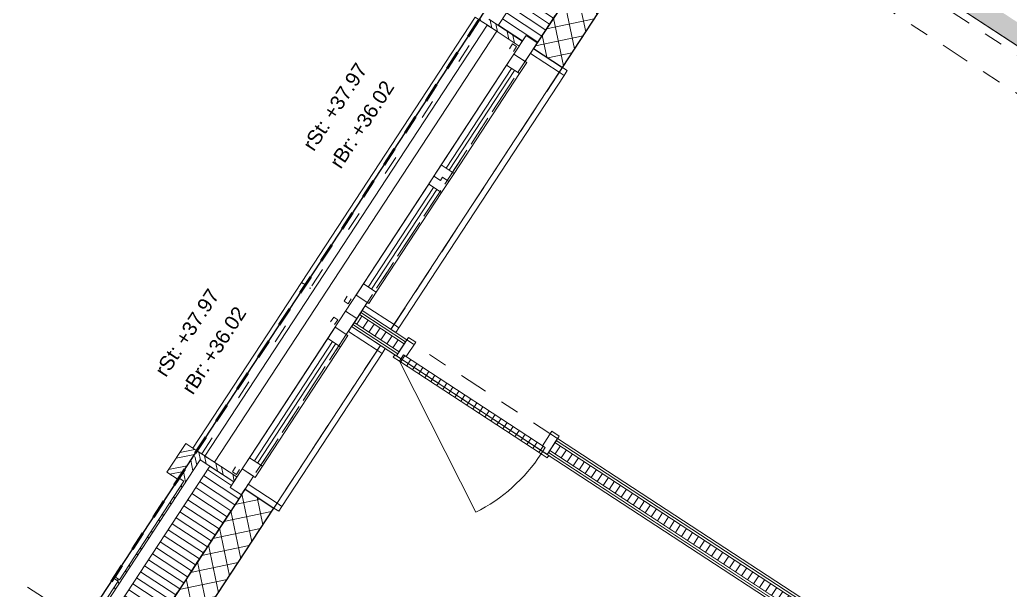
# Model space of a CAD drawing. Header units: metres. Extents: x 2696278.3 to 2696314, y 1245153.2 to 1245192.4.
# Drawn here: x 2696287.62 to 2696292.79, y 1245176 to 1245178.97 of the extents above; entities that cross this region are included whole.
import ezdxf

# ---------------------------------------------------------------- set-up
doc = ezdxf.new("R2010")
doc.units = ezdxf.units.M
doc.set_wipeout_variables(frame=1)
for name, pattern in [('000_hbf_Punkt 0.5mm', [0.25, 0, -0.25]), ('000_hbf_Strich 2_1mm', [0.15, 0.1, -0.05]), ('000_hbf_Strich 3_1mm Kanten', [0.2, 0.15, -0.05]), ('000_hbf_Strichpunkt 3_1_1mm Achsen', [0.25, 0.15, -0.05, 0, -0.05]), ('Strich 1 für MST 1_200', [0.15, 0.1, -0.05]), ('Strichpunkt 3_1_1mm Achsen', [5, 3, -1, 0, -1]), ('Strichpunkt für MST 1_20', [0.25, 0.15, -0.05, 0, -0.05]), ('Wipeout_Contour', [10000, 0, -10000])]:
    doc.linetypes.add(name, pattern=pattern)
for name, color, linetype in [('010 Fenster', 7, 'Continuous'), ('010 Türen', 7, 'Continuous'), ('0_C21_Aussenwandkonstruktion.3D', 7, 'Continuous'), ('0_C21_Aussenwandkonstruktion.3D Bauteilschraffuren', 7, 'Continuous'), ('0_C21_Aussenwandkonstruktion.3D Schichttrennlinien', 7, 'Continuous'), ('0_C22_Innenwandkonstruktion.3D', 7, 'Continuous'), ('0_C22_Innenwandkonstruktion.3D Bauteilschraffuren', 7, 'Continuous'), ('0_C22_Innenwandkonstruktion.3D Schichttrennlinien', 7, 'Continuous'), ('0_E23_Fassadenbekleidung.3D', 7, 'Continuous'), ('0_E23_Fassadenbekleidung.3D Bauteilschraffuren', 7, 'Continuous'), ('0_E26_Absturzsicherung.3D', 7, 'Continuous'), ('0_E33_Sonnenschutz.3D', 7, 'Continuous'), ('0_G20_Bodenbelag.3D', 7, 'Continuous'), ('1_D01_Sichtbar_1_50.V', 7, 'Continuous'), ('1_M01_Achsen.V', 7, 'Continuous'), ('1_R01_Raumstempel.V Kontur', 7, 'Continuous'), ('1_U04_Referenz-Bauperimeter.V', 7, 'Continuous')]:
    doc.layers.add(name, color=color, linetype=linetype)
doc.styles.add('ERSTELLTER_STIL_2', font='arial.ttf')
pattern_1 = [(326.8, (2696295.289407, 1245171.756836), (0.02053362, 0.03137866), [])]
pattern_2 = [(281.8, (2696295.28941, 1245171.756836), (0.07341505, 0.0153372), []), (11.8, (2696295.28941, 1245171.756836), (-0.0153372, 0.07341505), [])]
pattern_3 = [(101.8, (2696295.28941, 1245171.756836), (0.07341505, 0.0153372), []), (101.8, (2696295.264935, 1245171.75172), (0.07341505, 0.0153372), [])]
pattern_4 = [(56.8, (2696295.289407, 1245171.756836), (-0.03137866, 0.02053362), [])]

msp = doc.modelspace()

# ---------------------------------------------------------------- hatches: boundary and pattern name
at = {"layer": '0_C21_Aussenwandkonstruktion.3D Bauteilschraffuren', "linetype": 'Continuous', "lineweight": 0, "true_color": 0xffffff}
msp.add_hatch(color=7, dxfattribs=at).paths.add_polyline_path([(2696292.081, 1245179.3294), (2696292.9162, 1245178.7829), (2696292.9723, 1245178.8687), (2696292.1371, 1245179.4151)])

# ---------------------------------------------------------------- linework, layer by layer
at = {"layer": '010 Fenster', "color": 7, "linetype": 'Continuous', "lineweight": 13}
for p, q in [((2696289.3892, 1245177.5533), (2696290.1914, 1245178.7792)), ((2696290.164, 1245178.7374), (2696290.2023, 1245178.796)), ((2696290.2023, 1245178.796), (2696290.1914, 1245178.7792)), ((2696290.2609, 1245178.7576), (2696290.2023, 1245178.796)), ((2696290.2023, 1245178.796), (2696290.2693, 1245178.7522)), ((2696289.8231, 1245178.2165), (2696290.164, 1245178.7374)), ((2696290.2309, 1245178.6936), (2696290.164, 1245178.7374)), ((2696290.2693, 1245178.7522), (2696290.2309, 1245178.6936)), ((2696290.464, 1245178.6845), (2696289.6016, 1245177.3666)), ((2696289.8482, 1245178.2001), (2696290.1891, 1245178.721)), ((2696290.2058, 1245178.71), (2696289.865, 1245178.1891)), ((2696290.2309, 1245178.6936), (2696289.8901, 1245178.1727)), ((2696289.7848, 1245178.1579), (2696289.8231, 1245178.2165)), ((2696289.8231, 1245178.2165), (2696289.8901, 1245178.1727)), ((2696289.8901, 1245178.1727), (2696289.8627, 1245178.1308)), ((2696289.4165, 1245177.5952), (2696289.7574, 1245178.1161)), ((2696289.7574, 1245178.1161), (2696289.7848, 1245178.1579)), ((2696289.8243, 1245178.0723), (2696289.7574, 1245178.1161)), ((2696289.8183, 1245178.136), (2696289.7848, 1245178.1579)), ((2696289.7848, 1245178.1579), (2696289.8183, 1245178.136)), ((2696289.8292, 1245178.1527), (2696289.8183, 1245178.136)), ((2696289.8183, 1245178.136), (2696289.8292, 1245178.1527)), ((2696289.8627, 1245178.1308), (2696289.8243, 1245178.0723)), ((2696289.8627, 1245178.1308), (2696289.8292, 1245178.1527)), ((2696289.8292, 1245178.1527), (2696289.8627, 1245178.1308)), ((2696289.4416, 1245177.5788), (2696289.7825, 1245178.0996)), ((2696289.7992, 1245178.0887), (2696289.4584, 1245177.5678)), ((2696289.8243, 1245178.0723), (2696289.4835, 1245177.5514)), ((2696289.0933, 1245177.6035), (2696289.1143, 1245177.5898)), ((2696289.1143, 1245177.5899), (2696289.0934, 1245177.6036)), ((2696289.3782, 1245177.5366), (2696289.4165, 1245177.5952)), ((2696289.4165, 1245177.5952), (2696289.4835, 1245177.5514)), ((2696289.3892, 1245177.5533), (2696289.3782, 1245177.5366)), ((2696289.4835, 1245177.5514), (2696289.4452, 1245177.4928)), ((2696289.3782, 1245177.5366), (2696289.4368, 1245177.4983)), ((2696289.4452, 1245177.4928), (2696289.3782, 1245177.5366)), ((2696289.2578, 1245177.3526), (2696289.3235, 1245177.453)), ((2696289.2304, 1245177.3108), (2696289.2688, 1245177.3694)), ((2696289.2688, 1245177.3694), (2696289.2578, 1245177.3526)), ((2696289.3273, 1245177.331), (2696289.2688, 1245177.3694)), ((2696288.8225, 1245176.6874), (2696289.2304, 1245177.3108)), ((2696288.8476, 1245176.671), (2696289.2555, 1245177.2944)), ((2696289.2723, 1245177.2834), (2696288.8643, 1245176.66)), ((2696289.2974, 1245177.267), (2696289.2304, 1245177.3108)), ((2696289.2974, 1245177.267), (2696288.8894, 1245176.6436)), ((2696289.5139, 1245177.2326), (2696288.9911, 1245176.4337)), ((2696288.8225, 1245176.6874), (2696288.8894, 1245176.6436)), ((2696288.8894, 1245176.6436), (2696288.8511, 1245176.585))]:
    msp.add_line(p, q, dxfattribs=at)
at = {"layer": '010 Türen', "color": 7, "linetype": 'Continuous', "lineweight": 13}
for q in [(2696290.3439, 1245176.7076), (2696290.0028, 1245176.4026)]:
    msp.add_line((2696289.6042, 1245177.1916), q, dxfattribs=at)
msp.add_arc((2696289.6042, 1245177.1916), 0.884, 296.8, 326.8, dxfattribs=at)
at = {"layer": '0_C21_Aussenwandkonstruktion.3D', "color": 7, "linetype": 'Continuous', "lineweight": 13, "flags": 128}
msp.add_lwpolyline([(2696292.081, 1245179.3294), (2696292.9162, 1245178.7829)], dxfattribs=at)
at = {"layer": '0_C21_Aussenwandkonstruktion.3D', "color": 255, "linetype": '000_hbf_Punkt 0.5mm', "lineweight": 0, "flags": 128}
for points in [[(2696290.0205, 1245178.9747), (2696289.1143, 1245177.5899), (2696289.1143, 1245177.5898), (2696288.5476, 1245176.7239)], [(2696288.5727, 1245176.7074), (2696289.1394, 1245177.5734), (2696289.1394, 1245177.5735), (2696290.0456, 1245178.9583)]]:
    msp.add_lwpolyline(points, dxfattribs=at)
at = {"layer": '0_C21_Aussenwandkonstruktion.3D', "color": 7, "linetype": 'Continuous', "lineweight": 5, "flags": 128}
for points in [[(2696290.0456, 1245178.9583), (2696290.0205, 1245178.9747)], [(2696288.5476, 1245176.7239), (2696288.5727, 1245176.7074)]]:
    msp.add_lwpolyline(points, dxfattribs=at)
at = {"layer": '0_E33_Sonnenschutz.3D', "color": 7, "linetype": 'Strichpunkt für MST 1_20', "lineweight": 13}
for p, q in [((2696289.3161, 1245177.5057), (2696289.3326, 1245177.5308)), ((2696289.3161, 1245177.5057), (2696289.337, 1245177.492)), ((2696289.337, 1245177.492), (2696289.3535, 1245177.5171)), ((2696289.2614, 1245177.422), (2696289.2449, 1245177.3969)), ((2696289.2614, 1245177.422), (2696289.2823, 1245177.4083)), ((2696289.2823, 1245177.4083), (2696289.2659, 1245177.3832))]:
    msp.add_line(p, q, dxfattribs=at)
at = {"layer": '0_G20_Bodenbelag.3D', "color": 255, "linetype": 'Wipeout_Contour', "lineweight": 18, "flags": 128}
msp.add_lwpolyline([(2696289.5053, 1245177.2743), (2696288.569, 1245175.8435), (2696291.4517, 1245173.9571), (2696292.388, 1245175.3879), (2696290.3755, 1245176.7048), (2696289.589, 1245177.2195)], close=True, dxfattribs=at)
at = {"layer": '1_R01_Raumstempel.V Kontur', "color": 21, "linetype": 'Continuous', "lineweight": 0, "true_color": 0xffa8a8, "flags": 128}
for points in [[(2696292.0789, 1245179.3308), (2696291.2184, 1245179.8939), (2696289.5593, 1245177.3585), (2696289.6437, 1245177.3032), (2696289.589, 1245177.2195), (2696290.3755, 1245176.7048), (2696290.4303, 1245176.7885), (2696292.7607, 1245175.2635), (2696293.029, 1245175.6735), (2696293.552, 1245175.3313), (2696294.3733, 1245176.5864), (2696294.457, 1245176.5317), (2696294.9717, 1245177.3183), (2696294.888, 1245177.373), (2696294.9428, 1245177.4567)], [(2696289.5052, 1245177.2741), (2696288.5635, 1245175.835), (2696291.4462, 1245173.9487), (2696292.388, 1245175.3879), (2696290.1823, 1245176.8313), (2696290.1822, 1245176.8311)]]:
    msp.add_lwpolyline(points, close=True, dxfattribs=at)

# ---------------------------------------------------------------- texts
at = {"layer": '010 Fenster', "color": 7, "lineweight": 13, "char_height": 0.075, "attachment_point": 1, "rotation": 56.8, "style": 'ERSTELLTER_STIL_2'}
for s, insert in [('\\A1;{\\pql;\\fArial|b0|i0|c0|p0;\\W1.000000;+37.97}', (2696289.2012, 1245178.4871)), ('\\A1;{\\pql;\\fArial|b0|i0|c0|p0;\\W1.000000;+36.02}', (2696289.3417, 1245178.3952)), ('\\A1;{\\pql;\\fArial|b0|i0|c0|p0;\\W1.000000;rSt:}', (2696289.0948, 1245178.3245)), ('\\A1;{\\pql;\\fArial|b0|i0|c0|p0;\\W1.000000;rBr:}', (2696289.2353, 1245178.2326)), ('\\A1;{\\pql;\\fArial|b0|i0|c0|p0;\\W1.000000;+37.97}', (2696288.4292, 1245177.3074)), ('\\A1;{\\pql;\\fArial|b0|i0|c0|p0;\\W1.000000;+36.02}', (2696288.5697, 1245177.2154)), ('\\A1;{\\pql;\\fArial|b0|i0|c0|p0;\\W1.000000;rSt:}', (2696288.3228, 1245177.1448)), ('\\A1;{\\pql;\\fArial|b0|i0|c0|p0;\\W1.000000;rBr:}', (2696288.4633, 1245177.0529))]:
    msp.add_mtext(s, dxfattribs=dict(at, insert=insert))

# ---------------------------------------------------------------- next in the draw order: wipeouts: each hides what was drawn before it
at = {"color": 254, "linetype": 'Wipeout_Contour', "lineweight": 0, "ltscale": 53.757446}
msp.add_wipeout([(2696290.1206, 1245178.945), (2696290.2461, 1245178.8629), (2696290.2653, 1245178.8922), (2696290.3239, 1245178.8539), (2696291.0467, 1245179.9584), (2696290.8626, 1245180.0789)], dxfattribs=at).dxf.layer = '0_C21_Aussenwandkonstruktion.3D Bauteilschraffuren'
at = {"color": 254, "linetype": 'Wipeout_Contour', "lineweight": 0, "ltscale": 47.814857}
msp.add_wipeout([(2696289.3821, 1245177.4147), (2696289.382, 1245177.4146), (2696289.3546, 1245177.3727), (2696289.5052, 1245177.2741), (2696289.56, 1245177.3579), (2696289.4094, 1245177.4564)], dxfattribs=at).dxf.layer = '0_C21_Aussenwandkonstruktion.3D Bauteilschraffuren'
at = {"color": 254, "linetype": 'Wipeout_Contour', "lineweight": 0, "ltscale": 33.757484}
msp.add_wipeout([(2696288.5312, 1245176.6988), (2696287.3814, 1245174.9417), (2696287.4149, 1245174.9198), (2696288.5646, 1245176.6769)], dxfattribs=at).dxf.layer = '0_C21_Aussenwandkonstruktion.3D Bauteilschraffuren'

# ---------------------------------------------------------------- next in the draw order: hatches: boundary and pattern name
at = {"layer": '0_C21_Aussenwandkonstruktion.3D Bauteilschraffuren', "linetype": 'Continuous', "lineweight": 0, "true_color": 0x000000}
h = msp.add_hatch(dxfattribs=at)
h.set_pattern_fill('DÄMMSTOFF__ALLGEMEIN_VER_31', color=18, angle=-33.2, style=0, pattern_type=2)
h.set_pattern_definition(pattern_1)
h.paths.add_polyline_path([(2696290.1206, 1245178.945), (2696290.2461, 1245178.8629), (2696290.2653, 1245178.8922), (2696290.3239, 1245178.8539), (2696291.0467, 1245179.9584), (2696290.8626, 1245180.0789)])
h = msp.add_hatch(dxfattribs=at)
h.set_pattern_fill('BETON_0001', color=18, angle=-33.2, style=0, pattern_type=2)
h.set_pattern_definition(pattern_2)
h.paths.add_polyline_path([(2696289.3821, 1245177.4147), (2696289.382, 1245177.4146), (2696289.3546, 1245177.3727), (2696289.5052, 1245177.2741), (2696289.56, 1245177.3579), (2696289.4094, 1245177.4564)])
h = msp.add_hatch(dxfattribs=at)
h.set_pattern_fill('NATURSTEIN__ALLGEMEIN_0001', color=18, angle=-33.2, style=0, pattern_type=2)
h.set_pattern_definition([(281.8, (2696295.28941, 1245171.756836), (0.07341505, 0.0153372), []), (281.8, (2696295.31388, 1245171.76195), (0.07341505, 0.0153372), [])])
h.paths.add_polyline_path([(2696288.5312, 1245176.6988), (2696287.3814, 1245174.9417), (2696287.4149, 1245174.9198), (2696288.5646, 1245176.6769)])

# ---------------------------------------------------------------- next in the draw order: linework, layer by layer
at = {"layer": '010 Fenster', "color": 7, "linetype": 'Continuous', "lineweight": 13}
for p, q in [((2696289.3235, 1245177.4529), (2696289.3892, 1245177.5533)), ((2696289.4368, 1245177.4983), (2696289.382, 1245177.4146)), ((2696289.3235, 1245177.453), (2696289.3821, 1245177.4147)), ((2696289.382, 1245177.4146), (2696289.3235, 1245177.4529)), ((2696289.4258, 1245177.4815), (2696289.4094, 1245177.4564)), ((2696289.4094, 1245177.4564), (2696289.56, 1245177.3579)), ((2696289.5765, 1245177.383), (2696289.4258, 1245177.4815)), ((2696289.3821, 1245177.4147), (2696289.3273, 1245177.331)), ((2696289.2688, 1245177.3694), (2696289.3357, 1245177.3256)), ((2696289.3546, 1245177.3727), (2696289.3382, 1245177.3476)), ((2696289.3382, 1245177.3476), (2696289.4888, 1245177.249)), ((2696289.5052, 1245177.2741), (2696289.3546, 1245177.3727)), ((2696289.56, 1245177.3579), (2696289.5765, 1245177.383)), ((2696289.5765, 1245177.383), (2696289.56, 1245177.3579)), ((2696289.56, 1245177.3579), (2696289.5851, 1245177.3415)), ((2696289.6016, 1245177.3666), (2696289.5765, 1245177.383)), ((2696289.5851, 1245177.3415), (2696289.6016, 1245177.3666)), ((2696289.3357, 1245177.3256), (2696289.2974, 1245177.267)), ((2696289.4888, 1245177.249), (2696289.5052, 1245177.2741)), ((2696289.5052, 1245177.2741), (2696289.4888, 1245177.249)), ((2696289.4888, 1245177.249), (2696289.5139, 1245177.2326)), ((2696289.5303, 1245177.2577), (2696289.5052, 1245177.2741)), ((2696289.5139, 1245177.2326), (2696289.5303, 1245177.2577))]:
    msp.add_line(p, q, dxfattribs=at)
at = {"layer": '0_C21_Aussenwandkonstruktion.3D', "color": 7, "linetype": 'Continuous', "lineweight": 25, "flags": 128}
msp.add_lwpolyline([(2696289.5052, 1245177.2741), (2696289.56, 1245177.3579)], dxfattribs=at)

# ---------------------------------------------------------------- next in the draw order: wipeouts: each hides what was drawn before it
at = {"color": 254, "linetype": 'Wipeout_Contour', "lineweight": 0, "ltscale": 43.594496}
msp.add_wipeout([(2696290.3239, 1245178.8539), (2696290.3047, 1245178.8246), (2696290.4553, 1245178.726), (2696291.1973, 1245179.8599), (2696291.0467, 1245179.9584)], dxfattribs=at).dxf.layer = '0_C21_Aussenwandkonstruktion.3D Bauteilschraffuren'
at = {"color": 254, "linetype": 'Wipeout_Contour', "lineweight": 0, "ltscale": 35.367485}
msp.add_wipeout([(2696290.0369, 1245178.9998), (2696290.0205, 1245178.9747), (2696290.2297, 1245178.8378), (2696290.2461, 1245178.8629)], dxfattribs=at).dxf.layer = '0_C21_Aussenwandkonstruktion.3D Bauteilschraffuren'
at = {"color": 254, "linetype": 'Wipeout_Contour', "lineweight": 0, "ltscale": 66.808379}
msp.add_wipeout([(2696287.4651, 1245174.887), (2696287.5906, 1245174.8048), (2696287.6098, 1245174.8341), (2696287.6683, 1245174.7958), (2696288.7798, 1245176.4943), (2696288.7212, 1245176.5326), (2696288.7404, 1245176.5619), (2696288.6149, 1245176.644)], dxfattribs=at).dxf.layer = '0_C21_Aussenwandkonstruktion.3D Bauteilschraffuren'

# ---------------------------------------------------------------- next in the draw order: hatches: boundary and pattern name
at = {"layer": '0_C21_Aussenwandkonstruktion.3D Bauteilschraffuren', "linetype": 'Continuous', "lineweight": 0, "true_color": 0x000000}
h = msp.add_hatch(dxfattribs=at)
h.set_pattern_fill('BETON_0001', color=18, angle=-33.2, style=0, pattern_type=2)
h.set_pattern_definition(pattern_2)
h.paths.add_polyline_path([(2696290.3239, 1245178.8539), (2696290.3047, 1245178.8246), (2696290.4553, 1245178.726), (2696291.1973, 1245179.8599), (2696291.0467, 1245179.9584)])
h = msp.add_hatch(dxfattribs=at)
h.set_pattern_fill('NATURSTEIN__ALLGEMEIN_0001', color=18, angle=-33.2, style=0, pattern_type=2)
h.set_pattern_definition(pattern_3)
h.paths.add_polyline_path([(2696290.0369, 1245178.9998), (2696290.0205, 1245178.9747), (2696290.2297, 1245178.8378), (2696290.2461, 1245178.8629)])
h = msp.add_hatch(dxfattribs=at)
h.set_pattern_fill('DÄMMSTOFF__ALLGEMEIN_VER_31', color=18, angle=-33.2, style=0, pattern_type=2)
h.set_pattern_definition(pattern_1)
h.paths.add_polyline_path([(2696287.4651, 1245174.887), (2696287.5906, 1245174.8048), (2696287.6098, 1245174.8341), (2696287.6683, 1245174.7958), (2696288.7798, 1245176.4943), (2696288.7212, 1245176.5326), (2696288.7404, 1245176.5619), (2696288.6149, 1245176.644)])

# ---------------------------------------------------------------- next in the draw order: linework, layer by layer
at = {"layer": '010 Fenster', "color": 7, "linetype": 'Continuous', "lineweight": 13}
for p, q in [((2696289.9996, 1245178.9884), (2696289.0933, 1245177.6035)), ((2696290.0205, 1245178.9747), (2696289.9996, 1245178.9884)), ((2696290.1914, 1245178.7792), (2696290.2653, 1245178.8922)), ((2696290.2653, 1245178.8922), (2696290.2461, 1245178.8629)), ((2696290.2653, 1245178.8922), (2696290.2461, 1245178.8629)), ((2696290.2653, 1245178.8922), (2696290.3239, 1245178.8539)), ((2696290.2653, 1245178.8922), (2696290.3239, 1245178.8539)), ((2696290.3239, 1245178.8539), (2696290.2609, 1245178.7576)), ((2696290.3047, 1245178.8246), (2696290.2883, 1245178.7995)), ((2696290.2883, 1245178.7995), (2696290.4389, 1245178.7009)), ((2696290.4553, 1245178.726), (2696290.3047, 1245178.8246)), ((2696290.4389, 1245178.7009), (2696290.4553, 1245178.726)), ((2696290.4553, 1245178.726), (2696290.4389, 1245178.7009)), ((2696290.4389, 1245178.7009), (2696290.464, 1245178.6845)), ((2696290.4804, 1245178.7096), (2696290.4553, 1245178.726)), ((2696290.464, 1245178.6845), (2696290.4804, 1245178.7096)), ((2696288.7951, 1245176.6456), (2696289.2578, 1245177.3526)), ((2696288.7842, 1245176.6288), (2696288.8225, 1245176.6874)), ((2696288.7951, 1245176.6456), (2696288.7842, 1245176.6288)), ((2696288.7842, 1245176.6288), (2696288.8427, 1245176.5905)), ((2696288.8511, 1245176.585), (2696288.7842, 1245176.6288))]:
    msp.add_line(p, q, dxfattribs=at)
at = {"layer": '010 Fenster', "color": 7, "linetype": 'Strichpunkt 3_1_1mm Achsen', "lineweight": 13}
msp.add_line((2696290.0205, 1245178.9747), (2696289.1143, 1245177.5898), dxfattribs=at)
at = {"layer": '010 Fenster', "color": 7, "linetype": 'Continuous', "lineweight": 5}
for p, q in [((2696290.0205, 1245178.9747), (2696290.054, 1245178.9528)), ((2696290.054, 1245178.9528), (2696290.1042, 1245178.9199)), ((2696290.1042, 1245178.9199), (2696290.2297, 1245178.8378)), ((2696290.2461, 1245178.8629), (2696290.2297, 1245178.8378)), ((2696290.2461, 1245178.8629), (2696290.2297, 1245178.8378))]:
    msp.add_line(p, q, dxfattribs=at)
at = {"layer": '010 Fenster', "color": 7, "linetype": 'Continuous', "lineweight": 25}
for p, q in [((2696290.3239, 1245178.8539), (2696290.3047, 1245178.8246)), ((2696290.3239, 1245178.8539), (2696290.3047, 1245178.8246)), ((2696290.3047, 1245178.8246), (2696290.4553, 1245178.726)), ((2696290.3047, 1245178.8246), (2696290.4553, 1245178.726))]:
    msp.add_line(p, q, dxfattribs=at)
at = {"layer": '010 Fenster', "color": 7, "linetype": '000_hbf_Strich 3_1mm Kanten', "lineweight": 13}
msp.add_line((2696290.4553, 1245178.726), (2696289.56, 1245177.3579), dxfattribs=at)
at = {"layer": '0_C21_Aussenwandkonstruktion.3D', "color": 7, "linetype": 'Continuous', "lineweight": 5}
for p, q in [((2696290.0369, 1245178.9998), (2696290.0205, 1245178.9747)), ((2696290.0456, 1245178.9583), (2696290.054, 1245178.9528)), ((2696290.054, 1245178.9528), (2696290.1042, 1245178.9199)), ((2696290.1042, 1245178.9199), (2696290.2297, 1245178.8378)), ((2696290.2461, 1245178.8629), (2696290.2297, 1245178.8378))]:
    msp.add_line(p, q, dxfattribs=at)
at = {"layer": '0_C21_Aussenwandkonstruktion.3D', "color": 7, "linetype": 'Continuous', "lineweight": 13}
for q in [(2696290.2461, 1245178.8629), (2696290.3239, 1245178.8539)]:
    msp.add_line((2696290.2653, 1245178.8922), q, dxfattribs=at)
at = {"layer": '0_C21_Aussenwandkonstruktion.3D', "color": 7, "linetype": 'Continuous', "lineweight": 25}
for p, q in [((2696290.3239, 1245178.8539), (2696290.3047, 1245178.8246)), ((2696290.3047, 1245178.8246), (2696290.4553, 1245178.726))]:
    msp.add_line(p, q, dxfattribs=at)
at = {"layer": '0_C21_Aussenwandkonstruktion.3D', "color": 7, "linetype": 'Continuous', "lineweight": 25, "flags": 128}
msp.add_lwpolyline([(2696290.4553, 1245178.726), (2696291.1973, 1245179.8599)], dxfattribs=at)
at = {"layer": '0_C21_Aussenwandkonstruktion.3D Schichttrennlinien', "color": 7, "linetype": 'Continuous', "lineweight": 5}
for p, q in [((2696290.8626, 1245180.0789), (2696290.1206, 1245178.945)), ((2696290.0704, 1245178.9779), (2696290.2461, 1245178.8629))]:
    msp.add_line(p, q, dxfattribs=at)
at = {"layer": '0_C21_Aussenwandkonstruktion.3D Schichttrennlinien', "color": 7, "linetype": 'Continuous', "lineweight": 25}
msp.add_line((2696291.0467, 1245179.9584), (2696290.3239, 1245178.8539), dxfattribs=at)
at = {"layer": '0_E26_Absturzsicherung.3D', "color": 7, "linetype": 'Continuous', "lineweight": 13, "flags": 128}
msp.add_lwpolyline([(2696290.1125, 1245178.9145), (2696290.0623, 1245178.9473)], dxfattribs=at)
at = {"layer": '0_E33_Sonnenschutz.3D', "color": 7, "linetype": 'Strichpunkt für MST 1_20', "lineweight": 13}
for p, q in [((2696290.1949, 1245178.8486), (2696290.1785, 1245178.8235)), ((2696290.1949, 1245178.8486), (2696290.2158, 1245178.8349)), ((2696290.2158, 1245178.8349), (2696290.1994, 1245178.8098))]:
    msp.add_line(p, q, dxfattribs=at)
at = {"layer": '0_G20_Bodenbelag.3D', "color": 255, "linetype": 'Wipeout_Contour', "lineweight": 18, "flags": 128}
msp.add_lwpolyline([(2696291.2192, 1245179.8933), (2696289.5601, 1245177.3579), (2696290.4303, 1245176.7885), (2696292.7607, 1245175.2635), (2696293.029, 1245175.6735), (2696293.552, 1245175.3313), (2696294.398, 1245176.6241), (2696294.4816, 1245176.5693), (2696294.9963, 1245177.3559), (2696294.9127, 1245177.4107), (2696294.9428, 1245177.4567), (2696292.0811, 1245179.3293)], close=True, dxfattribs=at)
at = {"layer": '1_D01_Sichtbar_1_50.V', "color": 7, "linetype": '000_hbf_Strich 2_1mm', "lineweight": 13}
msp.add_lwpolyline([(2696293.3656, 1245183.1735), (2696295.081, 1245182.051), (2696292.9126, 1245178.7374), (2696291.0467, 1245179.9584), (2696291.3259, 1245180.3852), (2696291.2088, 1245180.4618), (2696292.8191, 1245182.9227), (2696292.9614, 1245182.8296), (2696293.3666, 1245183.4488), (2696293.3415, 1245183.4652)], dxfattribs=at)

# ---------------------------------------------------------------- next in the draw order: wipeouts: each hides what was drawn before it
at = {"color": 254, "linetype": 'Wipeout_Contour', "lineweight": 0, "ltscale": 33.05605}
msp.add_wipeout([(2696288.5312, 1245176.6988), (2696288.7404, 1245176.5619), (2696288.7568, 1245176.587), (2696288.5476, 1245176.7239)], dxfattribs=at).dxf.layer = '0_C21_Aussenwandkonstruktion.3D Bauteilschraffuren'
at = {"color": 254, "linetype": 'Wipeout_Contour', "lineweight": 0, "ltscale": 39.51728}
msp.add_wipeout([(2696288.9496, 1245176.425), (2696288.7989, 1245176.5235), (2696288.7798, 1245176.4943), (2696288.2842, 1245175.737), (2696288.4348, 1245175.6384)], dxfattribs=at).dxf.layer = '0_C21_Aussenwandkonstruktion.3D Bauteilschraffuren'

# ---------------------------------------------------------------- next in the draw order: hatches: boundary and pattern name
at = {"layer": '0_C21_Aussenwandkonstruktion.3D Bauteilschraffuren', "linetype": 'Continuous', "lineweight": 0, "true_color": 0x000000}
h = msp.add_hatch(dxfattribs=at)
h.set_pattern_fill('NATURSTEIN__ALLGEMEIN_0001', color=18, angle=-33.2, style=0, pattern_type=2)
h.set_pattern_definition(pattern_3)
h.paths.add_polyline_path([(2696288.5312, 1245176.6988), (2696288.7404, 1245176.5619), (2696288.7568, 1245176.587), (2696288.5476, 1245176.7239)])
h = msp.add_hatch(dxfattribs=at)
h.set_pattern_fill('BETON_0001', color=18, angle=-33.2, style=0, pattern_type=2)
h.set_pattern_definition(pattern_2)
h.paths.add_polyline_path([(2696288.9496, 1245176.425), (2696288.7989, 1245176.5235), (2696288.7798, 1245176.4943), (2696288.2842, 1245175.737), (2696288.4348, 1245175.6384)])

# ---------------------------------------------------------------- next in the draw order: linework, layer by layer
at = {"layer": '010 Fenster', "color": 7, "linetype": 'Continuous', "lineweight": 13}
for p, q in [((2696289.0934, 1245177.6036), (2696288.5267, 1245176.7376)), ((2696288.5267, 1245176.7376), (2696288.5476, 1245176.7239)), ((2696288.7212, 1245176.5326), (2696288.7951, 1245176.6456)), ((2696288.7404, 1245176.5619), (2696288.7212, 1245176.5326)), ((2696288.7404, 1245176.5619), (2696288.7212, 1245176.5326)), ((2696288.8427, 1245176.5905), (2696288.7798, 1245176.4943)), ((2696288.7212, 1245176.5326), (2696288.7798, 1245176.4943)), ((2696288.7212, 1245176.5326), (2696288.7798, 1245176.4943)), ((2696288.8154, 1245176.5487), (2696288.7989, 1245176.5235)), ((2696288.7989, 1245176.5235), (2696288.9496, 1245176.425)), ((2696288.966, 1245176.4501), (2696288.8154, 1245176.5487)), ((2696288.9496, 1245176.425), (2696288.966, 1245176.4501)), ((2696288.966, 1245176.4501), (2696288.9496, 1245176.425)), ((2696288.9496, 1245176.425), (2696288.9747, 1245176.4086)), ((2696288.9911, 1245176.4337), (2696288.966, 1245176.4501)), ((2696288.9747, 1245176.4086), (2696288.9911, 1245176.4337))]:
    msp.add_line(p, q, dxfattribs=at)
at = {"layer": '010 Fenster', "color": 7, "linetype": 'Strichpunkt 3_1_1mm Achsen', "lineweight": 13}
msp.add_line((2696289.1143, 1245177.5899), (2696288.5476, 1245176.7239), dxfattribs=at)
at = {"layer": '010 Fenster', "color": 7, "linetype": '000_hbf_Strich 3_1mm Kanten', "lineweight": 13}
msp.add_line((2696289.5052, 1245177.2741), (2696288.9496, 1245176.425), dxfattribs=at)
at = {"layer": '010 Fenster', "color": 7, "linetype": 'Continuous', "lineweight": 5}
for p, q in [((2696288.5476, 1245176.7239), (2696288.5811, 1245176.702)), ((2696288.5811, 1245176.702), (2696288.6313, 1245176.6691)), ((2696288.6313, 1245176.6691), (2696288.7568, 1245176.587)), ((2696288.7404, 1245176.5619), (2696288.7568, 1245176.587)), ((2696288.7404, 1245176.5619), (2696288.7568, 1245176.587))]:
    msp.add_line(p, q, dxfattribs=at)
at = {"layer": '010 Fenster', "color": 7, "linetype": 'Continuous', "lineweight": 25}
for p, q in [((2696288.7798, 1245176.4943), (2696288.7989, 1245176.5235)), ((2696288.7798, 1245176.4943), (2696288.7989, 1245176.5235)), ((2696288.7989, 1245176.5235), (2696288.9496, 1245176.425)), ((2696288.7989, 1245176.5235), (2696288.9496, 1245176.425))]:
    msp.add_line(p, q, dxfattribs=at)
at = {"layer": '0_C21_Aussenwandkonstruktion.3D', "color": 7, "linetype": 'Continuous', "lineweight": 5}
for p, q in [((2696288.5312, 1245176.6988), (2696288.5476, 1245176.7239)), ((2696288.5727, 1245176.7074), (2696288.5811, 1245176.702)), ((2696288.5811, 1245176.702), (2696288.6313, 1245176.6691)), ((2696288.6313, 1245176.6691), (2696288.7568, 1245176.587)), ((2696288.7404, 1245176.5619), (2696288.7568, 1245176.587))]:
    msp.add_line(p, q, dxfattribs=at)
at = {"layer": '0_C21_Aussenwandkonstruktion.3D', "color": 7, "linetype": 'Continuous', "lineweight": 13}
for p, q in [((2696288.7404, 1245176.5619), (2696288.7212, 1245176.5326)), ((2696288.7212, 1245176.5326), (2696288.7798, 1245176.4943))]:
    msp.add_line(p, q, dxfattribs=at)
at = {"layer": '0_C21_Aussenwandkonstruktion.3D', "color": 7, "linetype": 'Continuous', "lineweight": 25}
for p, q in [((2696288.7798, 1245176.4943), (2696288.7989, 1245176.5235)), ((2696288.7989, 1245176.5235), (2696288.9496, 1245176.425))]:
    msp.add_line(p, q, dxfattribs=at)
at = {"layer": '0_C21_Aussenwandkonstruktion.3D', "color": 7, "linetype": 'Continuous', "lineweight": 5, "flags": 128}
msp.add_lwpolyline([(2696288.5312, 1245176.6988), (2696287.3814, 1245174.9417)], dxfattribs=at)
at = {"layer": '0_C21_Aussenwandkonstruktion.3D', "color": 7, "linetype": 'Continuous', "lineweight": 25, "flags": 128}
msp.add_lwpolyline([(2696288.4348, 1245175.6384), (2696288.9496, 1245176.425)], dxfattribs=at)
at = {"layer": '0_C21_Aussenwandkonstruktion.3D Schichttrennlinien', "color": 7, "linetype": 'Continuous', "lineweight": 5}
for p, q in [((2696288.5646, 1245176.6769), (2696287.4149, 1245174.9198)), ((2696288.5646, 1245176.6769), (2696288.7404, 1245176.5619)), ((2696288.6149, 1245176.644), (2696287.4651, 1245174.887))]:
    msp.add_line(p, q, dxfattribs=at)
at = {"layer": '0_C21_Aussenwandkonstruktion.3D Schichttrennlinien', "color": 7, "linetype": 'Continuous', "lineweight": 25}
msp.add_line((2696288.7798, 1245176.4943), (2696288.2842, 1245175.737), dxfattribs=at)
at = {"layer": '0_E26_Absturzsicherung.3D', "color": 7, "linetype": 'Continuous', "lineweight": 13, "flags": 128}
for points in [[(2696290.0623, 1245178.9473), (2696288.5894, 1245176.6965)], [(2696288.6396, 1245176.6637), (2696290.1125, 1245178.9145)], [(2696288.6396, 1245176.6637), (2696288.5894, 1245176.6965)]]:
    msp.add_lwpolyline(points, dxfattribs=at)
at = {"layer": '0_E33_Sonnenschutz.3D', "color": 7, "linetype": 'Strichpunkt für MST 1_20', "lineweight": 13}
for p, q in [((2696288.733, 1245176.6145), (2696288.7494, 1245176.6396)), ((2696288.733, 1245176.6145), (2696288.7539, 1245176.6008)), ((2696288.7539, 1245176.6008), (2696288.7703, 1245176.6259))]:
    msp.add_line(p, q, dxfattribs=at)

# ---------------------------------------------------------------- next in the draw order: wipeouts: each hides what was drawn before it
at = {"color": 254, "linetype": 'Wipeout_Contour', "lineweight": 0, "ltscale": 33.550937}
msp.add_wipeout([(2696288.1123, 1245176.0586), (2696287.7947, 1245175.5733), (2696287.8198, 1245175.5569), (2696288.1374, 1245176.0422)], dxfattribs=at).dxf.layer = '0_E23_Fassadenbekleidung.3D Bauteilschraffuren'

# ---------------------------------------------------------------- next in the draw order: linework, layer by layer
at = {"layer": '0_E23_Fassadenbekleidung.3D', "color": 253, "linetype": 'Continuous', "lineweight": 13, "true_color": 0xacacac, "flags": 128}
msp.add_lwpolyline([(2696288.1123, 1245176.0586), (2696288.1374, 1245176.0422), (2696287.8198, 1245175.5569), (2696287.7947, 1245175.5733)], close=True, dxfattribs=at)

# ---------------------------------------------------------------- next in the draw order: wipeouts: each hides what was drawn before it
at = {"color": 254, "linetype": 'Wipeout_Contour', "lineweight": 0, "ltscale": 33.466924}
msp.add_wipeout([(2696288.4545, 1245176.5816), (2696288.1178, 1245176.067), (2696288.1429, 1245176.0506), (2696288.4796, 1245176.5652)], dxfattribs=at).dxf.layer = '0_E23_Fassadenbekleidung.3D Bauteilschraffuren'

# ---------------------------------------------------------------- next in the draw order: linework, layer by layer
at = {"layer": '0_E23_Fassadenbekleidung.3D', "color": 253, "linetype": 'Continuous', "lineweight": 13, "true_color": 0xacacac, "flags": 128}
msp.add_lwpolyline([(2696288.4545, 1245176.5816), (2696288.4796, 1245176.5652), (2696288.1429, 1245176.0506), (2696288.1178, 1245176.067)], close=True, dxfattribs=at)

# ---------------------------------------------------------------- next in the draw order: wipeouts: each hides what was drawn before it
at = {"color": 254, "linetype": 'Wipeout_Contour', "lineweight": 0, "ltscale": 33.680637}
msp.add_wipeout([(2696288.489, 1245176.7622), (2696288.3905, 1245176.6116), (2696288.449, 1245176.5733), (2696288.5476, 1245176.7239)], dxfattribs=at).dxf.layer = '0_E23_Fassadenbekleidung.3D Bauteilschraffuren'

# ---------------------------------------------------------------- next in the draw order: hatches: boundary and pattern name
at = {"layer": '0_E23_Fassadenbekleidung.3D Bauteilschraffuren', "linetype": 'Continuous', "lineweight": 0, "true_color": 0x000000}
h = msp.add_hatch(dxfattribs=at)
h.set_pattern_fill('NATURSTEIN__ALLGEMEIN__G_C6', color=18, angle=-33.2, style=0, pattern_type=2)
h.set_pattern_definition([(11.8, (2696295.28941, 1245171.756836), (-0.0153372, 0.07341505), []), (11.8, (2696295.284294, 1245171.78131), (-0.0153372, 0.07341505), [])])
h.paths.add_polyline_path([(2696288.489, 1245176.7622), (2696288.3905, 1245176.6116), (2696288.449, 1245176.5733), (2696288.5476, 1245176.7239)])

# ---------------------------------------------------------------- next in the draw order: linework, layer by layer
at = {"layer": '0_E23_Fassadenbekleidung.3D', "color": 7, "linetype": 'Continuous', "lineweight": 13, "flags": 128}
for points in [[(2696288.489, 1245176.7622), (2696288.3905, 1245176.6116)], [(2696288.449, 1245176.5733), (2696288.5476, 1245176.7239)], [(2696288.5476, 1245176.7239), (2696288.489, 1245176.7622)], [(2696288.3905, 1245176.6116), (2696288.449, 1245176.5733)]]:
    msp.add_lwpolyline(points, dxfattribs=at)
at = {"layer": '1_U04_Referenz-Bauperimeter.V', "color": 12, "linetype": 'Strich 1 für MST 1_200', "lineweight": 50, "true_color": 0xc4000b}
msp.add_lwpolyline([(2696296.971, 1245189.598), (2696311.197, 1245180.29), (2696295.319, 1245156.023), (2696281.093, 1245165.331)], close=True, dxfattribs=at)
at = {"layer": '1_U04_Referenz-Bauperimeter.V', "color": 32, "linetype": 'Continuous', "lineweight": 25, "true_color": 0xe66900}
msp.add_lwpolyline([(2696296.971, 1245189.598), (2696311.197, 1245180.29), (2696295.319, 1245156.023), (2696281.093, 1245165.331)], close=True, dxfattribs=at)

# ---------------------------------------------------------------- next in the draw order: wipeouts: each hides what was drawn before it
at = {"color": 254, "linetype": 'Wipeout_Contour', "lineweight": 0, "ltscale": 32.205404}
msp.add_wipeout([(2696289.3615, 1245177.3833), (2696289.3547, 1245177.3728), (2696289.589, 1245177.2195), (2696289.5958, 1245177.23)], dxfattribs=at).dxf.layer = '0_C22_Innenwandkonstruktion.3D Bauteilschraffuren'
at = {"color": 254, "linetype": 'Wipeout_Contour', "lineweight": 0, "ltscale": 23.444947}
msp.add_wipeout([(2696290.3755, 1245176.7048), (2696292.388, 1245175.3879), (2696292.3948, 1245175.3984), (2696290.3824, 1245176.7153)], dxfattribs=at).dxf.layer = '0_C22_Innenwandkonstruktion.3D Bauteilschraffuren'

# ---------------------------------------------------------------- next in the draw order: wipeouts: each hides what was drawn before it
at = {"color": 254, "linetype": 'Wipeout_Contour', "lineweight": 0, "ltscale": 32.214537}
msp.add_wipeout([(2696289.3615, 1245177.3833), (2696289.5958, 1245177.23), (2696289.6027, 1245177.2404), (2696289.3684, 1245177.3937)], dxfattribs=at).dxf.layer = '0_C22_Innenwandkonstruktion.3D Bauteilschraffuren'
at = {"color": 254, "linetype": 'Wipeout_Contour', "lineweight": 0, "ltscale": 23.458693}
msp.add_wipeout([(2696292.4017, 1245175.4088), (2696290.3892, 1245176.7257), (2696290.3824, 1245176.7153), (2696292.3948, 1245175.3984)], dxfattribs=at).dxf.layer = '0_C22_Innenwandkonstruktion.3D Bauteilschraffuren'

# ---------------------------------------------------------------- next in the draw order: linework, layer by layer
at = {"layer": '010 Türen', "color": 7, "linetype": 'Continuous', "lineweight": 13}
msp.add_line((2696289.6042, 1245177.1916), (2696289.5724, 1245177.2124), dxfattribs=at)

# ---------------------------------------------------------------- next in the draw order: wipeouts: each hides what was drawn before it
at = {"color": 254, "linetype": 'Wipeout_Contour', "lineweight": 0, "ltscale": 32.270905}
msp.add_wipeout([(2696289.4095, 1245177.4565), (2696289.4026, 1245177.446), (2696289.6369, 1245177.2927), (2696289.6437, 1245177.3032)], dxfattribs=at).dxf.layer = '0_C22_Innenwandkonstruktion.3D Bauteilschraffuren'
at = {"color": 254, "linetype": 'Wipeout_Contour', "lineweight": 0, "ltscale": 23.54323}
msp.add_wipeout([(2696290.4303, 1245176.7885), (2696290.4235, 1245176.778), (2696292.4359, 1245175.4611), (2696292.4427, 1245175.4716)], dxfattribs=at).dxf.layer = '0_C22_Innenwandkonstruktion.3D Bauteilschraffuren'

# ---------------------------------------------------------------- next in the draw order: wipeouts: each hides what was drawn before it
at = {"color": 254, "linetype": 'Wipeout_Contour', "lineweight": 0, "ltscale": 32.261323}
msp.add_wipeout([(2696289.3958, 1245177.4356), (2696289.6301, 1245177.2823), (2696289.6369, 1245177.2927), (2696289.4026, 1245177.446)], dxfattribs=at).dxf.layer = '0_C22_Innenwandkonstruktion.3D Bauteilschraffuren'
at = {"color": 254, "linetype": 'Wipeout_Contour', "lineweight": 0, "ltscale": 23.528896}
msp.add_wipeout([(2696290.4166, 1245176.7676), (2696292.429, 1245175.4507), (2696292.4359, 1245175.4611), (2696290.4235, 1245176.778)], dxfattribs=at).dxf.layer = '0_C22_Innenwandkonstruktion.3D Bauteilschraffuren'

# ---------------------------------------------------------------- next in the draw order: linework, layer by layer
at = {"layer": '010 Türen', "color": 7, "linetype": 'Continuous', "lineweight": 13}
msp.add_line((2696290.4385, 1245176.801), (2696290.4009, 1245176.8257), dxfattribs=at)

# ---------------------------------------------------------------- next in the draw order: wipeouts: each hides what was drawn before it
at = {"color": 254, "linetype": 'Wipeout_Contour', "lineweight": 0, "ltscale": 32.238688}
msp.add_wipeout([(2696289.3684, 1245177.3937), (2696289.6027, 1245177.2404), (2696289.6301, 1245177.2823), (2696289.3958, 1245177.4356)], dxfattribs=at).dxf.layer = '0_C22_Innenwandkonstruktion.3D Bauteilschraffuren'
at = {"color": 254, "linetype": 'Wipeout_Contour', "lineweight": 0, "ltscale": 23.495527}
msp.add_wipeout([(2696292.429, 1245175.4507), (2696290.4166, 1245176.7676), (2696290.3892, 1245176.7257), (2696292.4017, 1245175.4088)], dxfattribs=at).dxf.layer = '0_C22_Innenwandkonstruktion.3D Bauteilschraffuren'

# ---------------------------------------------------------------- next in the draw order: hatches: boundary and pattern name
at = {"layer": '0_C22_Innenwandkonstruktion.3D Bauteilschraffuren', "linetype": 'Continuous', "lineweight": 0, "true_color": 0x000000}
h = msp.add_hatch(dxfattribs=at)
h.set_pattern_fill('DÄMMSTOFF__ALLGEMEIN_VER_31', color=18, angle=-33.2, style=0, pattern_type=2)
h.set_pattern_definition(pattern_4)
h.paths.add_polyline_path([(2696289.3684, 1245177.3937), (2696289.6027, 1245177.2404), (2696289.6301, 1245177.2823), (2696289.3958, 1245177.4356)])
at = {"layer": '0_C22_Innenwandkonstruktion.3D Bauteilschraffuren', "linetype": 'Continuous', "lineweight": 0, "true_color": 0xffffff}
h = msp.add_hatch(dxfattribs=at)
h.set_pattern_fill('DÄMMSTOFF__ALLGEMEIN_VER_31', angle=-33.2, style=0, pattern_type=2)
h.set_pattern_definition(pattern_4)
h.paths.add_polyline_path([(2696289.6261, 1245177.2251), (2696289.6042, 1245177.1916), (2696290.3439, 1245176.7076), (2696290.3658, 1245176.7411)])
at = {"layer": '0_C22_Innenwandkonstruktion.3D Bauteilschraffuren', "linetype": 'Continuous', "lineweight": 0, "true_color": 0x000000}
h = msp.add_hatch(dxfattribs=at)
h.set_pattern_fill('DÄMMSTOFF__ALLGEMEIN_VER_31', color=18, angle=-33.2, style=0, pattern_type=2)
h.set_pattern_definition(pattern_4)
h.paths.add_polyline_path([(2696292.429, 1245175.4507), (2696290.4166, 1245176.7676), (2696290.3892, 1245176.7257), (2696292.4017, 1245175.4088)])

# ---------------------------------------------------------------- next in the draw order: linework, layer by layer
at = {"layer": '010 Türen', "color": 7, "linetype": 'Continuous', "lineweight": 13}
for p, q in [((2696289.589, 1245177.2195), (2696289.652, 1245177.3157)), ((2696289.6301, 1245177.2823), (2696289.6027, 1245177.2404)), ((2696289.6301, 1245177.2823), (2696289.6027, 1245177.2404)), ((2696289.6369, 1245177.2927), (2696289.6301, 1245177.2823)), ((2696289.6369, 1245177.2927), (2696289.6301, 1245177.2823)), ((2696289.6437, 1245177.3032), (2696289.6369, 1245177.2927)), ((2696289.6437, 1245177.3032), (2696289.6369, 1245177.2927)), ((2696289.6896, 1245177.2911), (2696289.6403, 1245177.2158)), ((2696289.652, 1245177.3157), (2696289.6896, 1245177.2911)), ((2696289.5958, 1245177.23), (2696289.589, 1245177.2195)), ((2696289.5958, 1245177.23), (2696289.589, 1245177.2195)), ((2696289.6027, 1245177.2404), (2696289.5958, 1245177.23)), ((2696289.6027, 1245177.2404), (2696289.5958, 1245177.23)), ((2696289.5724, 1245177.2124), (2696289.5806, 1245177.225)), ((2696289.5806, 1245177.225), (2696289.589, 1245177.2195)), ((2696289.6261, 1245177.2251), (2696289.6042, 1245177.1916)), ((2696289.6261, 1245177.2251), (2696289.6042, 1245177.1916)), ((2696289.6403, 1245177.2158), (2696289.6261, 1245177.2251)), ((2696290.3658, 1245176.7411), (2696289.6261, 1245177.2251)), ((2696290.4009, 1245176.8257), (2696290.3516, 1245176.7504)), ((2696290.3755, 1245176.7048), (2696290.4385, 1245176.801)), ((2696290.4166, 1245176.7676), (2696290.3892, 1245176.7257)), ((2696290.4166, 1245176.7676), (2696290.3892, 1245176.7257)), ((2696290.4235, 1245176.778), (2696290.4166, 1245176.7676)), ((2696290.4235, 1245176.778), (2696290.4166, 1245176.7676)), ((2696290.4303, 1245176.7885), (2696290.4235, 1245176.778)), ((2696290.4303, 1245176.7885), (2696290.4235, 1245176.778)), ((2696290.3658, 1245176.7411), (2696290.3439, 1245176.7076)), ((2696290.3439, 1245176.7076), (2696290.3658, 1245176.7411)), ((2696290.3516, 1245176.7504), (2696290.3658, 1245176.7411)), ((2696290.3824, 1245176.7153), (2696290.3755, 1245176.7048)), ((2696290.3824, 1245176.7153), (2696290.3755, 1245176.7048)), ((2696290.3892, 1245176.7257), (2696290.3824, 1245176.7153)), ((2696290.3892, 1245176.7257), (2696290.3824, 1245176.7153)), ((2696290.3439, 1245176.7076), (2696290.3757, 1245176.6868)), ((2696290.3839, 1245176.6993), (2696290.3755, 1245176.7048)), ((2696290.3757, 1245176.6868), (2696290.3839, 1245176.6993))]:
    msp.add_line(p, q, dxfattribs=at)
at = {"layer": '010 Türen', "color": 7, "linetype": '000_hbf_Strichpunkt 3_1_1mm Achsen', "lineweight": 13}
for p, q in [((2696290.4303, 1245176.7885), (2696289.6437, 1245177.3032)), ((2696290.3755, 1245176.7048), (2696289.589, 1245177.2195))]:
    msp.add_line(p, q, dxfattribs=at)
at = {"layer": '0_C22_Innenwandkonstruktion.3D', "color": 7, "linetype": 'Continuous', "lineweight": 13}
for p, q in [((2696289.6301, 1245177.2823), (2696289.6027, 1245177.2404)), ((2696289.6369, 1245177.2927), (2696289.6301, 1245177.2823)), ((2696289.6437, 1245177.3032), (2696289.6369, 1245177.2927)), ((2696289.5958, 1245177.23), (2696289.589, 1245177.2195)), ((2696289.6027, 1245177.2404), (2696289.5958, 1245177.23)), ((2696290.4166, 1245176.7676), (2696290.3892, 1245176.7257)), ((2696290.4235, 1245176.778), (2696290.4166, 1245176.7676)), ((2696290.4303, 1245176.7885), (2696290.4235, 1245176.778)), ((2696290.3824, 1245176.7153), (2696290.3755, 1245176.7048)), ((2696290.3892, 1245176.7257), (2696290.3824, 1245176.7153))]:
    msp.add_line(p, q, dxfattribs=at)
at = {"layer": '0_C22_Innenwandkonstruktion.3D', "color": 7, "linetype": 'Continuous', "lineweight": 13, "flags": 128}
for points in [[(2696289.4095, 1245177.4565), (2696289.3547, 1245177.3728)], [(2696289.6437, 1245177.3032), (2696289.4095, 1245177.4565)], [(2696289.3547, 1245177.3728), (2696289.589, 1245177.2195)], [(2696292.4427, 1245175.4716), (2696290.4303, 1245176.7885)], [(2696290.3755, 1245176.7048), (2696292.388, 1245175.3879)]]:
    msp.add_lwpolyline(points, dxfattribs=at)
at = {"layer": '0_C22_Innenwandkonstruktion.3D Schichttrennlinien', "color": 7, "linetype": 'Continuous', "lineweight": 5}
for p, q in [((2696289.6301, 1245177.2823), (2696289.3958, 1245177.4356)), ((2696289.6369, 1245177.2927), (2696289.4026, 1245177.446)), ((2696289.3684, 1245177.3937), (2696289.6027, 1245177.2404)), ((2696289.3615, 1245177.3833), (2696289.5958, 1245177.23)), ((2696292.429, 1245175.4507), (2696290.4166, 1245176.7676)), ((2696292.4359, 1245175.4611), (2696290.4235, 1245176.778)), ((2696290.3824, 1245176.7153), (2696292.3948, 1245175.3984)), ((2696290.3892, 1245176.7257), (2696292.4017, 1245175.4088))]:
    msp.add_line(p, q, dxfattribs=at)
at = {"layer": '1_M01_Achsen.V', "color": 7, "linetype": '000_hbf_Strichpunkt 3_1_1mm Achsen', "lineweight": 13}
for p, q in [((2696298.5478, 1245191.4214), (2696280.0521, 1245163.1569)), ((2696298.3347, 1245191.0957), (2696280.2651, 1245163.4825)), ((2696305.7475, 1245170.1352), (2696289.849, 1245180.5389)), ((2696305.7475, 1245170.1352), (2696289.849, 1245180.5389))]:
    msp.add_line(p, q, dxfattribs=at)
at = {"layer": '1_M01_Achsen.V', "color": 62, "linetype": '000_hbf_Strichpunkt 3_1_1mm Achsen', "lineweight": 13, "true_color": 0x8cbb26}
msp.add_line((2696303.018, 1245165.964), (2696287.1194, 1245176.3677), dxfattribs=at)
msp.add_line((2696303.018, 1245165.964), (2696287.1194, 1245176.3677), dxfattribs=at)

doc.saveas('drawing.dxf')
